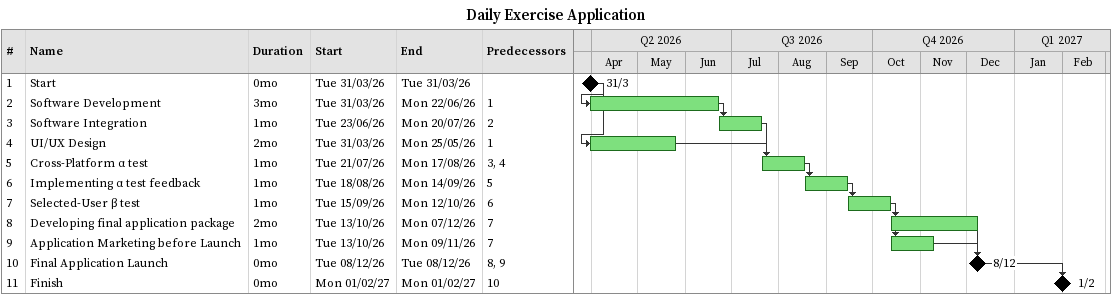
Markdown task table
Daily Exercise Application

| ID | Task | Duration | Start | Finish | Predecessors |
|---|---|---|---|---|---|
| 1 | Start | 0mo | 2026-03-31 | 2026-03-31 |  |
| 2 | Software Development | 3mo | 2026-03-31 | 2026-06-22 | 1 |
| 3 | Software Integration | 1mo | 2026-06-23 | 2026-07-20 | 2 |
| 4 | UI/UX Design | 2mo | 2026-03-31 | 2026-05-25 | 1 |
| 5 | Cross-Platform α test | 1mo | 2026-07-21 | 2026-08-17 | 3, 4 |
| 6 | Implementing α test feedback | 1mo | 2026-08-18 | 2026-09-14 | 5 |
| 7 | Selected-User β test | 1mo | 2026-09-15 | 2026-10-12 | 6 |
| 8 | Developing final application package | 2mo | 2026-10-13 | 2026-12-07 | 7 |
| 9 | Application Marketing before Launch | 1mo | 2026-10-13 | 2026-11-09 | 7 |
| 10 | Final Application Launch | 0mo | 2026-12-08 | 2026-12-08 | 8, 9 |
| 11 | Finish | 0mo | 2027-02-01 | 2027-02-01 | 10 |
